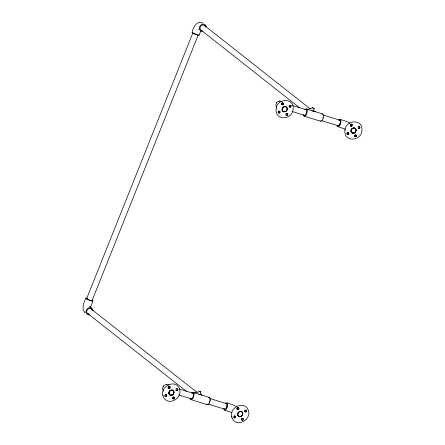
<?xml version="1.0" encoding="UTF-8"?>
<svg xmlns="http://www.w3.org/2000/svg" width="445" height="445" viewBox="0 0 445 445"><rect width="100%" height="100%" fill="white"/><g stroke="black" fill="none" stroke-linecap="round" stroke-linejoin="round"><path stroke-width="0.67" d="M90.613 307.033L92.888 300.954M192.101 32.39C192.763 27.901 197.413 19.307 203.143 23.285M200.94 392.034L198.542 391.055L200.929 391.978L200.311 393.786L201.969 395.199L201.568 395.004L209.484 397.463M314.237 108.58L311.839 107.601L314.231 108.519L313.614 110.343L315.266 111.745M85.852 298.206C84.016 302.289 80.901 308.797 85.101 312.629L84.828 312.379M86.669 298.573L192.913 32.758M92.076 300.592L198.32 34.777M199.132 35.144L200.834 30.905M276.49 102.862L275.833 105.12L276.551 107.295M163.193 386.321L162.559 388.941L163.571 391.166M276.668 102.617L277.875 101.599L279.666 101.098M163.371 386.076L164.572 385.053L166.363 384.558M276.451 102.917L276.707 102.567M163.154 386.371L163.404 386.026M281.629 104.836L282.225 104.308M281.796 104.747L282.241 104.353L283.092 104.614M282.48 104.764L282.291 104.364M350.443 126.208L351.038 125.679M351.294 126.13L351.105 125.729M168.499 388.201L168.928 387.767M169.183 388.218L168.994 387.818M237.146 409.661L237.736 409.133M237.997 409.584L237.808 409.183M279.905 101.093L281.919 101.36M166.608 384.547L168.983 384.903M279.56 101.104L280.005 101.087M166.258 384.558L166.708 384.547M311.967 110.95L314.398 111.406L306.427 108.93M198.67 394.404L200.823 394.771M337.794 126.58L345.52 129.267M224.497 410.04L232.079 412.654M340.136 119.399L345.882 121.218L350.02 123.109M322.781 114.009L314.865 111.55L315.21 111.706M292.654 105.56L306.421 109.832M323.471 115.127L339.869 120.217M282.492 104.336L283.343 104.603M351.305 125.707L351.817 125.863M351.055 125.718L351.394 125.824M282.731 104.603L283.237 104.764M292.159 111.506L304.619 115.377M321.668 120.673L338.061 125.763M304.135 116.134L320.489 121.212M193.13 392.384L201.095 394.86M226.833 402.853L232.579 404.672L236.718 406.569M179.357 389.013L193.124 393.291M209.517 398.381L226.566 403.671M169.195 387.795L169.701 387.951M238.008 409.161L238.854 409.422M168.944 387.806L169.795 388.073M237.758 409.172L238.603 409.439M169.434 388.062L169.773 388.168M238.242 409.428L238.754 409.584M178.862 394.965L191.322 398.831M207.715 403.921L224.764 409.216M190.838 399.588L207.192 404.666M198.398 29.175L198.704 29.392M204.116 25.232L310.104 108.791M299.229 107.495L201.413 30.371M90.819 308.691L196.807 392.245M186.477 391.383L88.116 313.825M351.138 125.651L351.478 125.918M282.325 104.286L282.664 104.553M237.836 409.105L238.175 409.372M91.703 308.213L89.706 306.633L90.118 306.994M169.022 387.74L169.361 388.007M248.366 410.535C244.972 399.504 227.851 407.804 232.029 417.727C236.089 428.546 251.742 419.585 248.416 410.746M179.552 389.169C176.17 378.161 159.026 386.421 163.215 396.361C167.276 407.175 182.928 398.219 179.602 389.381M231.712 416.548L231.856 417.143M162.898 395.177L163.042 395.772M191.645 393.041A3.783 1.719 -72.7 0 1 193.942 393.842A3.783 1.719 -72.7 0 1 192.318 398.931A3.783 1.719 -72.7 0 1 190.026 398.13M192.585 393.18A2.915 1.324 -72.7 0 1 193.08 396.851A2.915 1.324 -72.7 0 1 190.588 398.169M209.868 399.671A2.915 1.324 -72.7 0 1 209.795 400.645M209.528 401.679A2.915 1.324 -72.7 0 1 209.334 402.174M208.622 397.596A3.783 1.719 -72.7 0 1 210.046 401.346A3.783 1.719 -72.7 0 1 206.747 404.316M194.337 393.241A3.727 3.271 -51.7 0 1 198.387 392.445M225.71 403.888A2.915 1.324 -72.7 0 1 227.189 404.944A2.915 1.324 -72.7 0 1 226.027 408.605A2.915 1.324 -72.7 0 1 224.236 408.521M226.722 404.672A2.27 1.029 -72.7 0 1 226.733 406.441M226.522 407.119A2.27 1.029 -72.7 0 1 225.871 408.215M168.077 387.017A3.783 3.315 -51.7 0 1 170.04 387.005M168.188 387.812A2.915 2.559 -51.7 0 1 169.923 387.868M225.498 403.326A3.783 1.719 -72.7 0 1 227.634 404.41A3.783 1.719 -72.7 0 1 226.021 409.372A3.783 1.719 -72.7 0 1 223.729 408.755M236.89 408.382A3.783 3.315 -51.7 0 1 238.848 408.371M237.001 409.178A2.915 2.559 -51.7 0 1 238.737 409.239M246.113 410.123A0.973 0.851 -51.7 0 1 246.257 411.325A0.973 0.851 -51.7 0 1 245.078 411.753A0.973 0.851 -51.7 0 1 244.694 410.635M245.062 410.157A0.973 0.851 -51.7 0 1 245.323 410.017M241.374 418.94A0.973 0.851 -51.7 0 1 242.72 418.378A0.973 0.851 -51.7 0 1 242.809 419.791A0.973 0.851 -51.7 0 1 241.424 419.763M233.825 416.286A0.973 0.851 -51.7 0 1 235.099 416.036A0.973 0.851 -51.7 0 1 235.177 417.327A0.973 0.851 -51.7 0 1 233.909 417.571M236.996 408.243A0.973 0.851 -51.7 0 1 238.414 407.731A0.973 0.851 -51.7 0 1 238.281 409.233A0.973 0.851 -51.7 0 1 236.946 408.816M177.299 388.752A0.973 0.851 -51.7 0 1 177.282 390.159A0.973 0.851 -51.7 0 1 175.931 390.093M176.031 389.002A0.973 0.851 -51.7 0 1 176.509 388.652M173.188 396.957A0.973 0.851 -51.7 0 1 174.29 397.702A0.973 0.851 -51.7 0 1 173.211 398.753A0.973 0.851 -51.7 0 1 172.56 397.569M165.229 394.704A0.973 0.851 -51.7 0 1 166.463 394.865A0.973 0.851 -51.7 0 1 166.146 396.167A0.973 0.851 -51.7 0 1 164.917 396.005M164.861 395.182A0.973 0.851 -51.7 0 1 165.012 394.915M168.811 386.26A0.973 0.851 -51.7 0 1 169.907 387.005A0.973 0.851 -51.7 0 1 168.833 388.057A0.973 0.851 -51.7 0 1 168.182 386.877M168.332 386.61A0.973 0.851 -51.7 0 1 168.549 386.399M89.261 314.036A2.915 2.559 -51.7 0 1 86.769 311.778A2.915 2.559 -51.7 0 1 88.933 308.619A2.915 2.559 -51.7 0 1 92.015 310.009M89.54 314.826A3.783 3.315 -51.7 0 1 85.963 311.789A3.783 3.315 -51.7 0 1 89.389 307.69A3.783 3.315 -51.7 0 1 92.966 310.727M92.054 300.225A3.783 0.579 21.8 0 1 91.642 300.942A3.783 0.579 21.8 0 1 86.686 298.94A3.783 0.579 21.8 0 1 87.098 298.222M91.931 300.42A2.915 0.445 21.8 0 1 89.156 299.974A2.915 0.445 21.8 0 1 86.981 298.423M197.491 34.843A2.915 0.445 21.8 0 1 196.295 34.493M195.85 34.337A2.915 0.445 21.8 0 1 192.908 32.713M91.186 300.097A2.27 0.345 21.8 0 1 90.018 300.191M88.205 299.441A2.27 0.345 21.8 0 1 87.27 298.795M199.004 34.916A3.783 0.579 21.8 0 1 195.327 34.276A3.783 0.579 21.8 0 1 192.435 32.268M202.842 31.372A3.783 3.315 -51.7 0 1 199.271 28.502A3.783 3.315 -51.7 0 1 202.358 24.297A3.783 3.315 -51.7 0 1 206.219 26.767M202.119 30.566A2.915 2.559 -51.7 0 1 200.078 27.868A2.915 2.559 -51.7 0 1 202.675 25.053A2.915 2.559 -51.7 0 1 205.429 26.984M304.942 109.581A3.783 1.719 -72.7 0 1 307.239 110.382A3.783 1.719 -72.7 0 1 305.62 115.478A3.783 1.719 -72.7 0 1 303.323 114.677M305.882 109.72A2.915 1.324 -72.7 0 1 306.472 113.147A2.915 1.324 -72.7 0 1 304.03 115.005M322.987 117.708A2.915 1.324 -72.7 0 1 322.825 118.225M321.919 114.142A3.783 1.719 -72.7 0 1 323.343 117.892A3.783 1.719 -72.7 0 1 320.044 120.856M307.634 109.787A3.727 3.271 -51.7 0 1 311.684 108.992M339.007 120.434A2.915 1.324 -72.7 0 1 340.492 121.485A2.915 1.324 -72.7 0 1 339.324 125.145A2.915 1.324 -72.7 0 1 337.532 125.062M340.036 122.987A2.27 1.029 -72.7 0 1 339.819 123.665M339.518 124.272A2.27 1.029 -72.7 0 1 338.795 125.067M281.379 103.557A3.783 3.315 -51.7 0 1 283.337 103.546M281.49 104.353A2.915 2.559 -51.7 0 1 283.22 104.414M338.795 119.872A3.783 1.719 -72.7 0 1 340.937 120.957A3.783 1.719 -72.7 0 1 339.318 125.918A3.783 1.719 -72.7 0 1 337.026 125.301M350.193 124.928A3.783 3.315 -51.7 0 1 352.151 124.917M350.304 125.724A2.915 2.559 -51.7 0 1 351.622 125.651M359.176 126.541A0.973 0.851 -51.7 0 1 359.493 127.954A0.973 0.851 -51.7 0 1 358.047 128.004M358.358 126.703A0.973 0.851 -51.7 0 1 358.62 126.564M355.299 134.868A0.973 0.851 -51.7 0 1 356.373 135.853A0.973 0.851 -51.7 0 1 354.904 136.509M354.726 136.309A0.973 0.851 -51.7 0 1 354.671 135.48M354.821 135.219A0.973 0.851 -51.7 0 1 355.038 135.007M347.339 132.616A0.973 0.851 -51.7 0 1 348.696 133.127A0.973 0.851 -51.7 0 1 347.534 134.262A0.973 0.851 -51.7 0 1 347.122 132.827M350.921 124.172A0.973 0.851 -51.7 0 1 351.995 125.156A0.973 0.851 -51.7 0 1 350.526 125.813M350.443 124.522A0.973 0.851 -51.7 0 1 350.66 124.311M290.602 105.298A0.973 0.851 -51.7 0 1 290.741 106.505A0.973 0.851 -51.7 0 1 289.567 106.928A0.973 0.851 -51.7 0 1 289.178 105.81M289.545 105.337A0.973 0.851 -51.7 0 1 289.806 105.192M285.857 114.115A0.973 0.851 -51.7 0 1 287.209 113.553A0.973 0.851 -51.7 0 1 287.298 114.971A0.973 0.851 -51.7 0 1 285.913 114.944M278.314 111.461A0.973 0.851 -51.7 0 1 279.76 111.411A0.973 0.851 -51.7 0 1 279.187 112.852A0.973 0.851 -51.7 0 1 278.092 112.012M281.479 103.418A0.973 0.851 -51.7 0 1 282.903 102.906A0.973 0.851 -51.7 0 1 282.764 104.408A0.973 0.851 -51.7 0 1 281.429 103.991M276.111 109.186C274.849 120.589 291.686 120.345 292.994 109.909C295.435 97.466 276.64 97.627 276.111 109.186M344.925 130.557C343.701 142.511 361.496 141.382 361.941 130.418C363.153 118.409 345.365 119.644 344.925 130.557M172.026 394.976A2.592 2.275 -51.7 0 0 173.166 390.743A2.592 2.275 -51.7 0 0 169.133 392.295A2.592 2.275 -51.7 0 0 172.026 394.976M171.965 395.116A2.809 2.464 -51.7 0 0 173.25 390.532A2.809 2.464 -51.7 0 0 168.866 392.178A2.809 2.464 -51.7 0 0 171.965 395.116M240.84 416.348A2.592 2.275 -51.7 0 0 241.98 412.109A2.592 2.275 -51.7 0 0 237.947 413.666A2.592 2.275 -51.7 0 0 240.84 416.348M240.778 416.481A2.809 2.464 -51.7 0 0 242.063 411.898A2.809 2.464 -51.7 0 0 237.68 413.544A2.809 2.464 -51.7 0 0 240.778 416.481M240.706 416.548A2.753 2.414 -51.7 0 0 242.202 412.103A2.753 2.414 -51.7 0 0 237.853 413.472A2.753 2.414 -51.7 0 0 240.706 416.548M238.075 409.611A0.973 0.851 -51.7 0 0 238.843 408.121A0.973 0.851 -51.7 0 0 237.28 408.343A0.973 0.851 -51.7 0 0 238.075 409.611M234.76 417.916A0.973 0.851 -51.7 0 0 235.522 416.425A0.973 0.851 -51.7 0 0 233.964 416.648A0.973 0.851 -51.7 0 0 234.76 417.916M242.458 420.308A0.973 0.851 -51.7 0 0 243.22 418.817A0.973 0.851 -51.7 0 0 241.657 419.04A0.973 0.851 -51.7 0 0 242.458 420.308M245.773 412.003A0.973 0.851 -51.7 0 0 246.541 410.512A0.973 0.851 -51.7 0 0 244.978 410.735A0.973 0.851 -51.7 0 0 245.773 412.003M171.892 395.182A2.753 2.414 -51.7 0 0 173.389 390.732A2.753 2.414 -51.7 0 0 169.044 392.101A2.753 2.414 -51.7 0 0 171.892 395.182M169.261 388.246A0.973 0.851 -51.7 0 0 170.029 386.755A0.973 0.851 -51.7 0 0 168.466 386.978A0.973 0.851 -51.7 0 0 169.261 388.246M165.946 396.551A0.973 0.851 -51.7 0 0 166.708 395.06A0.973 0.851 -51.7 0 0 165.151 395.282A0.973 0.851 -51.7 0 0 165.946 396.551M173.645 398.937A0.973 0.851 -51.7 0 0 174.407 397.452A0.973 0.851 -51.7 0 0 172.849 397.669A0.973 0.851 -51.7 0 0 173.645 398.937M176.96 390.632A0.973 0.851 -51.7 0 0 177.727 389.147A0.973 0.851 -51.7 0 0 176.164 389.369A0.973 0.851 -51.7 0 0 176.96 390.632M285.323 111.523A2.592 2.275 -51.7 0 0 286.469 107.284A2.592 2.275 -51.7 0 0 282.43 108.841A2.592 2.275 -51.7 0 0 285.323 111.523M285.267 111.662A2.809 2.464 -51.7 0 0 286.547 107.078A2.809 2.464 -51.7 0 0 282.163 108.719A2.809 2.464 -51.7 0 0 285.267 111.662M354.137 132.888A2.592 2.275 -51.7 0 0 355.282 128.655A2.592 2.275 -51.7 0 0 351.244 130.207A2.592 2.275 -51.7 0 0 354.137 132.888M354.081 133.027A2.809 2.464 -51.7 0 0 355.36 128.444A2.809 2.464 -51.7 0 0 350.977 130.09A2.809 2.464 -51.7 0 0 354.081 133.027M354.009 133.094A2.753 2.414 -51.7 0 0 355.505 128.644A2.753 2.414 -51.7 0 0 351.155 130.012A2.753 2.414 -51.7 0 0 354.009 133.094M351.378 126.158A0.973 0.851 -51.7 0 0 352.14 124.667A0.973 0.851 -51.7 0 0 350.582 124.889A0.973 0.851 -51.7 0 0 351.378 126.158M348.057 134.462A0.973 0.851 -51.7 0 0 348.819 132.972A0.973 0.851 -51.7 0 0 347.261 133.194A0.973 0.851 -51.7 0 0 348.057 134.462M355.755 136.849A0.973 0.851 -51.7 0 0 356.517 135.363A0.973 0.851 -51.7 0 0 354.96 135.586A0.973 0.851 -51.7 0 0 355.755 136.849M359.076 128.544A0.973 0.851 -51.7 0 0 359.838 127.059A0.973 0.851 -51.7 0 0 358.275 127.281A0.973 0.851 -51.7 0 0 359.076 128.544M285.195 111.728A2.753 2.414 -51.7 0 0 286.691 107.278A2.753 2.414 -51.7 0 0 282.341 108.647A2.753 2.414 -51.7 0 0 285.195 111.728M282.564 104.786A0.973 0.851 -51.7 0 0 283.326 103.301A0.973 0.851 -51.7 0 0 281.768 103.518A0.973 0.851 -51.7 0 0 282.564 104.786M279.243 113.091A0.973 0.851 -51.7 0 0 280.005 111.606A0.973 0.851 -51.7 0 0 278.448 111.823A0.973 0.851 -51.7 0 0 279.243 113.091M286.942 115.483A0.973 0.851 -51.7 0 0 287.704 113.992A0.973 0.851 -51.7 0 0 286.146 114.215A0.973 0.851 -51.7 0 0 286.942 115.483M290.262 107.178A0.973 0.851 -51.7 0 0 291.024 105.688A0.973 0.851 -51.7 0 0 289.467 105.91A0.973 0.851 -51.7 0 0 290.262 107.178"/></g></svg>
